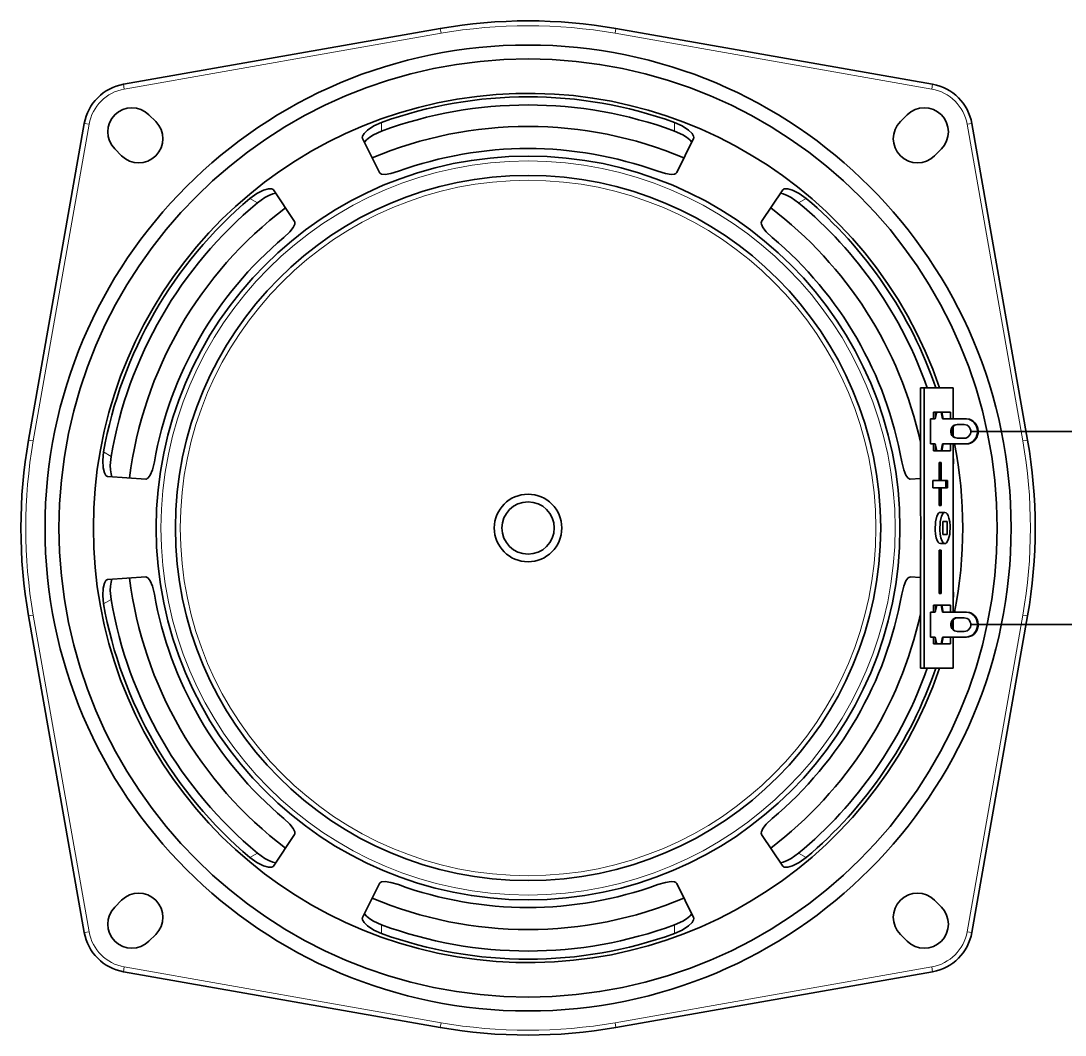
# Model space of a CAD drawing. Extents: x 23 to 417, y 3 to 294.
# Drawn here: x 120.8 to 174.9, y 123.7 to 176.2 of the extents above; entities that cross this region are included whole.
import ezdxf

# ---------------------------------------------------------------- set-up
doc = ezdxf.new("R2010")
doc.units = 0

msp = doc.modelspace()

# ---------------------------------------------------------------- linework, layer by layer
at = {"color": 7, "lineweight": 35, "ltscale": 0.416036}
for p, q in [((142.53, 175.809), (126.141, 172.925)), ((151.63, 175.809), (168.019, 172.925)), ((124.112, 170.896), (121.227, 154.507)), ((172.933, 154.507), (170.048, 170.896)), ((124.112, 129.017), (121.227, 145.407)), ((170.048, 129.017), (172.933, 145.407)), ((142.53, 124.104), (126.141, 126.988)), ((151.63, 124.104), (168.019, 126.988))]:
    msp.add_line(p, q, dxfattribs=at)
at = {"color": 7, "lineweight": 13, "ltscale": 0.00625}
for p, q in [((142.53, 175.809), (142.574, 175.563)), ((151.63, 175.809), (151.587, 175.563)), ((126.141, 172.925), (126.184, 172.679)), ((168.019, 172.925), (167.976, 172.679)), ((124.112, 170.896), (124.358, 170.853)), ((170.048, 170.896), (169.802, 170.853)), ((121.227, 154.507), (121.474, 154.463)), ((172.933, 154.507), (172.686, 154.463)), ((121.227, 145.407), (121.474, 145.45)), ((172.933, 145.407), (172.686, 145.45)), ((124.112, 129.017), (124.358, 129.061)), ((170.048, 129.017), (169.802, 129.061)), ((126.141, 126.988), (126.184, 127.235)), ((168.019, 126.988), (167.976, 127.235)), ((142.53, 124.104), (142.574, 124.35)), ((151.63, 124.104), (151.587, 124.35))]:
    msp.add_line(p, q, dxfattribs=at)
at = {"color": 7, "lineweight": 13, "ltscale": 0.416036}
for p, q in [((142.574, 175.563), (126.184, 172.679)), ((151.587, 175.563), (167.976, 172.679)), ((124.358, 170.853), (121.474, 154.463)), ((172.686, 154.463), (169.802, 170.853)), ((124.358, 129.061), (121.474, 145.45)), ((169.802, 129.061), (172.686, 145.45)), ((142.574, 124.35), (126.184, 127.235)), ((151.587, 124.35), (167.976, 127.235))]:
    msp.add_line(p, q, dxfattribs=at)
at = {"color": 7, "lineweight": 35, "ltscale": 0.0125}
for p, q in [((127.811, 170.993), (127.458, 171.347)), ((166.702, 171.347), (166.349, 170.993)), ((125.69, 169.579), (126.044, 169.225)), ((168.116, 169.225), (168.47, 169.579)), ((126.044, 130.688), (125.69, 130.334)), ((168.47, 130.334), (168.116, 130.688)), ((127.458, 128.567), (127.811, 128.92)), ((166.349, 128.92), (166.702, 128.567))]:
    msp.add_line(p, q, dxfattribs=at)
at = {"color": 7, "lineweight": 13, "ltscale": 0.011304}
for p, q in [((139.501, 170.952), (139.501, 170.5)), ((154.659, 170.5), (154.659, 170.952)), ((133.079, 166.792), (132.687, 167.018)), ((161.081, 166.792), (161.473, 167.018)), ((125.5, 153.665), (125.108, 153.891)), ((125.5, 146.249), (125.108, 146.023)), ((133.079, 133.121), (132.687, 132.895)), ((161.081, 133.121), (161.473, 132.895)), ((139.501, 129.414), (139.501, 128.961)), ((154.659, 128.961), (154.659, 129.414))]:
    msp.add_line(p, q, dxfattribs=at)
at = {"color": 7, "lineweight": 35, "ltscale": 0.049195}
for p, q in [((138.513, 170.121), (139.384, 168.356)), ((155.647, 170.121), (154.776, 168.356)), ((138.513, 129.793), (139.384, 131.557)), ((155.647, 129.793), (154.776, 131.557))]:
    msp.add_line(p, q, dxfattribs=at)
at = {"color": 7, "lineweight": 35, "ltscale": 0.049194}
for p, q in [((133.901, 167.458), (134.993, 165.821)), ((160.259, 167.458), (159.167, 165.821)), ((125.334, 152.62), (127.298, 152.492)), ((125.334, 147.294), (127.298, 147.422)), ((133.901, 132.456), (134.993, 134.092)), ((160.259, 132.456), (159.167, 134.092))]:
    msp.add_line(p, q, dxfattribs=at)
at = {"color": 7, "lineweight": 35, "ltscale": 0.156713}
for p, q in [((167.39, 157.207), (167.39, 150.938)), ((167.39, 148.975), (167.39, 142.707))]:
    msp.add_line(p, q, dxfattribs=at)
at = {"color": 7, "lineweight": 35, "ltscale": 0.004788}
for p, q in [((167.581, 157.207), (167.39, 157.207)), ((167.581, 142.707), (167.39, 142.707))]:
    msp.add_line(p, q, dxfattribs=at)
at = {"color": 7, "lineweight": 35, "ltscale": 0.037709}
for p, q in [((169.09, 157.207), (167.581, 157.207)), ((169.09, 142.707), (167.581, 142.707))]:
    msp.add_line(p, q, dxfattribs=at)
at = {"color": 7, "lineweight": 35, "ltscale": 0.3625}
msp.add_line((167.581, 157.207), (167.581, 142.707), dxfattribs=at)
at = {"color": 7, "lineweight": 35, "ltscale": 0.040082}
for p, q in [((169.09, 157.207), (169.09, 155.603)), ((169.09, 144.31), (169.09, 142.707))]:
    msp.add_line(p, q, dxfattribs=at)
at = {"color": 7, "lineweight": 35, "ltscale": 0.002264}
for p, q in [((168.16, 155.957), (168.069, 155.957)), ((168.16, 153.957), (168.069, 153.957)), ((168.16, 145.957), (168.069, 145.957)), ((168.16, 143.957), (168.069, 143.957))]:
    msp.add_line(p, q, dxfattribs=at)
at = {"color": 7, "lineweight": 35, "ltscale": 0.008832}
for p, q in [((168.069, 155.603), (168.069, 155.957)), ((168.946, 155.603), (168.946, 155.957)), ((168.069, 154.31), (168.069, 153.957)), ((168.946, 153.957), (168.946, 154.31)), ((168.069, 145.603), (168.069, 145.957)), ((168.946, 145.957), (168.946, 145.603)), ((168.069, 144.31), (168.069, 143.957)), ((168.946, 144.31), (168.946, 143.957))]:
    msp.add_line(p, q, dxfattribs=at)
at = {"color": 7, "lineweight": 35, "ltscale": 0.009032}
for p, q in [((168.228, 155.957), (168.152, 155.603)), ((168.228, 153.957), (168.152, 154.31)), ((168.228, 145.957), (168.152, 145.603)), ((168.228, 143.957), (168.152, 144.31))]:
    msp.add_line(p, q, dxfattribs=at)
at = {"color": 7, "lineweight": 35, "ltscale": 0.007998}
for p, q in [((168.16, 155.637), (168.16, 155.957)), ((168.16, 153.957), (168.16, 154.277)), ((168.16, 145.637), (168.16, 145.957)), ((168.16, 143.957), (168.16, 144.277))]:
    msp.add_line(p, q, dxfattribs=at)
at = {"color": 7, "lineweight": 35, "ltscale": 0.001709}
for p, q in [((168.16, 155.957), (168.228, 155.957)), ((168.16, 153.957), (168.228, 153.957)), ((168.16, 145.957), (168.228, 145.957)), ((168.16, 143.957), (168.228, 143.957))]:
    msp.add_line(p, q, dxfattribs=at)
at = {"color": 7, "lineweight": 35, "ltscale": 0.005656}
for p, q in [((168.454, 155.957), (168.228, 155.957)), ((168.454, 153.957), (168.228, 153.957)), ((168.454, 145.957), (168.228, 145.957)), ((168.454, 143.957), (168.228, 143.957))]:
    msp.add_line(p, q, dxfattribs=at)
at = {"color": 7, "lineweight": 35, "ltscale": 0.009056}
for p, q in [((168.534, 155.603), (168.454, 155.957)), ((168.488, 155.957), (168.568, 155.603)), ((168.534, 154.31), (168.454, 153.957)), ((168.488, 153.957), (168.568, 154.31)), ((168.534, 145.603), (168.454, 145.957)), ((168.488, 145.957), (168.568, 145.603)), ((168.534, 144.31), (168.454, 143.957)), ((168.488, 143.957), (168.568, 144.31))]:
    msp.add_line(p, q, dxfattribs=at)
at = {"color": 7, "lineweight": 35, "ltscale": 0.000849152}
for p, q in [((168.454, 155.957), (168.488, 155.957)), ((168.454, 153.957), (168.488, 153.957)), ((168.454, 145.957), (168.488, 145.957)), ((168.454, 143.957), (168.488, 143.957))]:
    msp.add_line(p, q, dxfattribs=at)
at = {"color": 7, "lineweight": 35, "ltscale": 0.011452}
for p, q in [((168.488, 155.957), (168.946, 155.957)), ((168.488, 153.957), (168.946, 153.957)), ((168.488, 145.957), (168.946, 145.957)), ((168.488, 143.957), (168.946, 143.957))]:
    msp.add_line(p, q, dxfattribs=at)
at = {"color": 7, "lineweight": 35, "ltscale": 0.032336}
for p, q in [((167.901, 154.31), (167.901, 155.603)), ((167.901, 145.603), (167.901, 144.31))]:
    msp.add_line(p, q, dxfattribs=at)
at = {"color": 7, "lineweight": 35, "ltscale": 0.006276}
for p, q in [((168.152, 155.603), (167.901, 155.603)), ((168.152, 154.31), (167.901, 154.31)), ((168.152, 145.603), (167.901, 145.603)), ((168.152, 144.31), (167.901, 144.31))]:
    msp.add_line(p, q, dxfattribs=at)
at = {"color": 7, "lineweight": 35, "ltscale": 0.03007}
for p, q in [((169.737, 155.603), (168.534, 155.603)), ((169.737, 154.31), (168.534, 154.31)), ((169.737, 145.603), (168.534, 145.603)), ((169.737, 144.31), (168.534, 144.31))]:
    msp.add_line(p, q, dxfattribs=at)
at = {"color": 7, "lineweight": 35, "ltscale": 0.012791}
for p, q in [((169.09, 155.212), (169.09, 154.701)), ((169.09, 145.212), (169.09, 144.701))]:
    msp.add_line(p, q, dxfattribs=at)
at = {"color": 7, "lineweight": 35, "ltscale": 0.009161}
for p, q in [((169.657, 155.314), (169.29, 155.314)), ((169.29, 154.6), (169.657, 154.6)), ((169.29, 145.314), (169.657, 145.314)), ((169.657, 144.6), (169.29, 144.6))]:
    msp.add_line(p, q, dxfattribs=at)
at = {"color": 7, "lineweight": 35, "ltscale": 0.00084877}
for p, q in [((169.737, 155.603), (169.771, 155.603)), ((169.737, 154.31), (169.771, 154.31)), ((169.737, 145.603), (169.771, 145.603)), ((169.737, 144.31), (169.771, 144.31))]:
    msp.add_line(p, q, dxfattribs=at)
at = {"color": 7, "lineweight": 35, "ltscale": 0.282242}
for p, q in [((169.993, 154.957), (181.282, 154.957)), ((169.993, 144.957), (181.282, 144.957))]:
    msp.add_line(p, q, dxfattribs=at)
at = {"color": 7, "lineweight": 35, "ltscale": 0.217664}
msp.add_line((169.09, 154.31), (169.09, 145.603), dxfattribs=at)
at = {"color": 7, "lineweight": 35, "ltscale": 0.00277}
for p, q in [((168.355, 153.339), (168.466, 153.339)), ((168.466, 151.113), (168.355, 151.113)), ((168.466, 148.801), (168.355, 148.801)), ((168.355, 146.574), (168.466, 146.574))]:
    msp.add_line(p, q, dxfattribs=at)
at = {"color": 7, "lineweight": 35, "ltscale": 0.023196}
for p, q in [((168.355, 152.411), (168.355, 153.339)), ((168.372, 153.339), (168.372, 152.411)), ((168.466, 153.339), (168.466, 152.411)), ((168.355, 151.113), (168.355, 152.04)), ((168.372, 152.04), (168.372, 151.113)), ((168.466, 152.04), (168.466, 151.113))]:
    msp.add_line(p, q, dxfattribs=at)
at = {"color": 7, "lineweight": 35, "ltscale": 0.013215}
for p, q in [((167.39, 152.526), (166.862, 152.492)), ((167.39, 147.387), (166.862, 147.422))]:
    msp.add_line(p, q, dxfattribs=at)
at = {"color": 7, "lineweight": 35, "ltscale": 0.008085}
for p, q in [((168.032, 152.411), (168.355, 152.411)), ((168.466, 152.411), (168.79, 152.411)), ((168.355, 152.04), (168.032, 152.04)), ((168.79, 152.04), (168.466, 152.04))]:
    msp.add_line(p, q, dxfattribs=at)
at = {"color": 7, "lineweight": 35, "ltscale": 0.009278}
for p, q in [((168.032, 152.04), (168.032, 152.411)), ((168.695, 152.411), (168.695, 152.04)), ((168.79, 152.411), (168.79, 152.04))]:
    msp.add_line(p, q, dxfattribs=at)
at = {"color": 7, "lineweight": 35, "ltscale": 0.002356}
for p, q in [((168.466, 152.411), (168.372, 152.411)), ((168.466, 152.04), (168.372, 152.04))]:
    msp.add_line(p, q, dxfattribs=at)
at = {"color": 7, "lineweight": 35, "ltscale": 0.005888}
for p, q in [((168.418, 150.764), (168.654, 150.764)), ((168.418, 149.149), (168.654, 149.149))]:
    msp.add_line(p, q, dxfattribs=at)
at = {"color": 7, "lineweight": 35, "ltscale": 0.017224}
for p, q in [((168.542, 149.612), (168.542, 150.301)), ((168.766, 150.301), (168.766, 149.612))]:
    msp.add_line(p, q, dxfattribs=at)
at = {"color": 7, "lineweight": 35, "ltscale": 0.005613}
for p, q in [((168.542, 150.301), (168.766, 150.301)), ((168.766, 149.612), (168.542, 149.612))]:
    msp.add_line(p, q, dxfattribs=at)
at = {"color": 7, "lineweight": 35, "ltscale": 0.055671}
for p, q in [((168.355, 148.801), (168.355, 146.574)), ((168.372, 146.574), (168.372, 148.801)), ((168.466, 146.574), (168.466, 148.801))]:
    msp.add_line(p, q, dxfattribs=at)
at = {"color": 7, "lineweight": 35}
for points in [[(138.501, 170.176), (138.511, 170.235), (138.591, 170.374), (138.778, 170.558), (139.096, 170.769), (139.501, 170.952)], [(155.659, 170.176), (155.649, 170.235), (155.57, 170.374), (155.382, 170.558), (155.064, 170.769), (154.659, 170.952)], [(139.501, 170.5), (139.076, 170.302), (138.884, 170.18), (138.712, 170.042), (138.606, 169.933)], [(154.659, 170.5), (155.084, 170.302), (155.276, 170.18), (155.448, 170.042), (155.554, 169.932)], [(139.384, 168.356), (139.398, 168.335), (139.439, 168.301), (139.5, 168.276), (139.678, 168.259), (139.971, 168.3), (140.372, 168.419)], [(154.776, 168.356), (154.762, 168.335), (154.721, 168.301), (154.66, 168.276), (154.482, 168.259), (154.189, 168.3), (153.788, 168.419)], [(133.859, 167.496), (133.803, 167.517), (133.643, 167.518), (133.39, 167.447), (133.049, 167.277), (132.687, 167.018)], [(133.079, 166.792), (133.462, 167.061), (133.664, 167.166), (133.869, 167.246), (134.018, 167.283)], [(161.081, 166.792), (160.698, 167.061), (160.496, 167.166), (160.291, 167.246), (160.143, 167.283)], [(160.301, 167.496), (160.357, 167.517), (160.517, 167.518), (160.77, 167.447), (161.112, 167.277), (161.473, 167.018)], [(134.993, 165.821), (135.005, 165.799), (135.014, 165.746), (135.005, 165.681), (134.93, 165.518), (134.748, 165.285), (134.446, 164.997)], [(159.167, 165.821), (159.155, 165.799), (159.146, 165.746), (159.155, 165.681), (159.23, 165.518), (159.412, 165.285), (159.715, 164.997)], [(169.29, 155.314), (169.21, 155.303), (169.134, 155.273), (169.068, 155.224), (169.013, 155.159), (168.975, 155.082), (168.956, 154.997), (168.957, 154.909), (168.978, 154.824), (169.018, 154.747), (169.074, 154.683), (169.143, 154.636), (169.29, 154.6)], [(169.324, 155.314), (169.244, 155.303), (169.168, 155.273), (169.102, 155.224), (169.047, 155.159), (169.009, 155.082), (168.99, 154.997), (168.991, 154.909), (169.012, 154.824), (169.052, 154.747), (169.108, 154.683), (169.176, 154.636), (169.324, 154.6)], [(169.657, 154.6), (169.737, 154.61), (169.812, 154.64), (169.879, 154.689), (169.933, 154.754), (169.971, 154.831), (169.991, 154.917), (169.99, 155.005), (169.969, 155.09), (169.929, 155.166), (169.873, 155.23), (169.804, 155.277), (169.657, 155.314)], [(169.737, 154.31), (169.844, 154.32), (169.949, 154.35), (170.046, 154.4), (170.135, 154.467), (170.211, 154.55), (170.271, 154.646), (170.315, 154.754), (170.34, 154.868), (170.346, 154.985), (170.331, 155.102), (170.296, 155.214), (170.243, 155.317), (170.173, 155.408), (170.09, 155.484), (169.996, 155.542), (169.893, 155.582), (169.737, 155.603)], [(169.771, 154.31), (169.878, 154.32), (169.983, 154.35), (170.08, 154.4), (170.168, 154.467), (170.245, 154.55), (170.305, 154.646), (170.349, 154.754), (170.374, 154.868), (170.38, 154.985), (170.365, 155.102), (170.33, 155.214), (170.277, 155.317), (170.207, 155.408), (170.124, 155.484), (170.03, 155.542), (169.927, 155.582), (169.771, 155.603)], [(125.28, 152.637), (125.234, 152.675), (125.153, 152.813), (125.088, 153.067), (125.064, 153.448), (125.108, 153.891)], [(125.5, 153.665), (125.459, 153.198), (125.468, 152.97), (125.501, 152.753), (125.543, 152.606)], [(127.298, 152.492), (127.323, 152.493), (127.373, 152.511), (127.425, 152.552), (127.529, 152.698), (127.64, 152.972), (127.737, 153.378)], [(166.862, 152.492), (166.837, 152.493), (166.787, 152.511), (166.735, 152.552), (166.631, 152.698), (166.52, 152.972), (166.423, 153.378)], [(168.418, 150.764), (168.396, 150.761), (168.373, 150.753), (168.328, 150.718), (168.241, 150.566), (168.169, 150.269), (168.15, 149.852), (168.169, 149.642), (168.206, 149.454), (168.254, 149.315), (168.305, 149.223), (168.356, 149.171), (168.418, 149.149)], [(168.654, 150.764), (168.631, 150.761), (168.609, 150.753), (168.564, 150.718), (168.476, 150.566), (168.404, 150.269), (168.385, 149.852), (168.405, 149.642), (168.442, 149.454), (168.489, 149.315), (168.541, 149.223), (168.592, 149.171), (168.654, 149.149)], [(168.654, 149.149), (168.676, 149.152), (168.699, 149.161), (168.744, 149.195), (168.831, 149.347), (168.903, 149.645), (168.922, 150.061), (168.903, 150.272), (168.866, 150.46), (168.818, 150.598), (168.767, 150.691), (168.716, 150.743), (168.654, 150.764)], [(125.28, 147.277), (125.234, 147.239), (125.153, 147.1), (125.088, 146.846), (125.064, 146.465), (125.108, 146.023)], [(125.5, 146.249), (125.459, 146.715), (125.468, 146.943), (125.501, 147.161), (125.543, 147.308)], [(127.298, 147.422), (127.323, 147.42), (127.373, 147.402), (127.425, 147.362), (127.529, 147.215), (127.64, 146.941), (127.737, 146.535)], [(166.862, 147.422), (166.837, 147.42), (166.787, 147.402), (166.735, 147.362), (166.631, 147.215), (166.52, 146.941), (166.423, 146.535)], [(169.737, 144.31), (169.844, 144.32), (169.949, 144.35), (170.046, 144.4), (170.135, 144.467), (170.211, 144.55), (170.271, 144.646), (170.315, 144.754), (170.34, 144.868), (170.346, 144.985), (170.331, 145.102), (170.296, 145.214), (170.243, 145.317), (170.173, 145.408), (170.09, 145.484), (169.996, 145.542), (169.893, 145.582), (169.737, 145.603)], [(169.771, 144.31), (169.878, 144.32), (169.983, 144.35), (170.08, 144.4), (170.168, 144.467), (170.245, 144.55), (170.305, 144.646), (170.349, 144.754), (170.374, 144.868), (170.38, 144.985), (170.365, 145.102), (170.33, 145.214), (170.277, 145.317), (170.207, 145.408), (170.124, 145.484), (170.03, 145.542), (169.927, 145.582), (169.771, 145.603)], [(169.29, 145.314), (169.21, 145.303), (169.134, 145.273), (169.068, 145.224), (169.013, 145.159), (168.975, 145.082), (168.956, 144.997), (168.957, 144.909), (168.978, 144.824), (169.018, 144.747), (169.074, 144.683), (169.143, 144.636), (169.29, 144.6)], [(169.324, 145.314), (169.244, 145.303), (169.168, 145.273), (169.102, 145.224), (169.047, 145.159), (169.009, 145.082), (168.99, 144.997), (168.991, 144.909), (169.012, 144.824), (169.052, 144.747), (169.108, 144.683), (169.176, 144.636), (169.324, 144.6)], [(169.657, 144.6), (169.737, 144.61), (169.812, 144.64), (169.879, 144.689), (169.933, 144.754), (169.971, 144.831), (169.991, 144.917), (169.99, 145.005), (169.969, 145.09), (169.929, 145.166), (169.873, 145.23), (169.804, 145.277), (169.657, 145.314)], [(134.993, 134.092), (135.005, 134.114), (135.014, 134.167), (135.005, 134.233), (134.93, 134.395), (134.748, 134.629), (134.446, 134.916)], [(159.167, 134.092), (159.155, 134.114), (159.146, 134.167), (159.155, 134.233), (159.23, 134.395), (159.412, 134.629), (159.715, 134.916)], [(133.079, 133.121), (133.462, 132.853), (133.664, 132.747), (133.869, 132.667), (134.017, 132.63)], [(161.081, 133.121), (160.698, 132.853), (160.496, 132.747), (160.291, 132.667), (160.142, 132.63)], [(133.859, 132.417), (133.803, 132.396), (133.643, 132.396), (133.39, 132.466), (133.049, 132.636), (132.687, 132.895)], [(160.301, 132.417), (160.357, 132.396), (160.517, 132.396), (160.77, 132.466), (161.112, 132.636), (161.473, 132.895)], [(139.384, 131.557), (139.398, 131.578), (139.439, 131.613), (139.5, 131.638), (139.678, 131.654), (139.971, 131.613), (140.372, 131.495)], [(154.776, 131.557), (154.762, 131.578), (154.721, 131.613), (154.66, 131.638), (154.482, 131.654), (154.189, 131.613), (153.788, 131.495)], [(138.501, 129.737), (138.511, 129.678), (138.591, 129.539), (138.778, 129.356), (139.096, 129.145), (139.501, 128.961)], [(139.501, 129.414), (139.076, 129.611), (138.884, 129.734), (138.712, 129.871), (138.606, 129.981)], [(154.659, 129.414), (155.084, 129.611), (155.276, 129.734), (155.448, 129.871), (155.554, 129.981)], [(155.659, 129.737), (155.649, 129.678), (155.57, 129.539), (155.382, 129.356), (155.064, 129.145), (154.659, 128.961)]]:
    msp.add_lwpolyline(points, dxfattribs=at)
for radius in [25, 24.278, 19.25, 18.25, 1.748, 1.353]:
    msp.add_circle((147.08, 149.957), radius, dxfattribs=at)
at = {"color": 7, "lineweight": 13}
for radius in [19, 18]:
    msp.add_circle((147.08, 149.957), radius, dxfattribs=at)
at = {"color": 7, "lineweight": 35}
for centre, radius, start, end in [((147.08, 149.957), 26.25, 80.0186, 99.9814), ((126.574, 170.463), 2.5, 99.9814, 170.0186), ((147.08, 149.957), 22.5, 18.7974, 341.2026), ((167.586, 170.463), 2.5, 9.9814, 80.0186), ((147.08, 149.957), 22.321, 70.1508, 109.8492), ((126.574, 170.463), 1.25, 45, 225), ((147.08, 149.957), 21.897, 69.7491, 110.2509), ((167.586, 170.463), 1.25, 315, 135), ((126.927, 170.109), 1.25, 225, 45), ((167.233, 170.109), 1.25, 135, 315), ((147.08, 149.957), 20.789, 67.157, 112.8429), ((138.625, 170.174), 0.124, 179.1703, 205.7006), ((155.535, 170.174), 0.124, 334.2994, 0.8297), ((147.08, 149.957), 19.643, 70.0317, 109.9683), ((147.08, 149.957), 22.321, 130.1508, 169.8492), ((133.799, 167.388), 0.124, 34.2994, 60.8297), ((160.361, 167.388), 0.124, 119.1703, 145.7006), ((147.08, 149.957), 22.321, 18.9535, 49.8492), ((147.08, 149.957), 21.897, 129.7491, 170.2509), ((147.08, 149.957), 20.789, 127.157, 172.843), ((147.08, 149.957), 20.789, 12.3233, 52.843), ((147.08, 149.957), 21.897, 19.3356, 50.2509), ((147.08, 149.957), 19.643, 130.0317, 169.9683), ((147.08, 149.957), 19.643, 10.0317, 49.9683), ((147.08, 149.957), 26.25, 170.0186, 189.9814), ((147.08, 149.957), 22.5, 348.8441, 11.1559), ((147.08, 149.957), 26.25, 350.0186, 9.9814), ((166.534, 153.403), 2.562, 356.0191, 4.0655), ((125.343, 152.743), 0.124, 239.1703, 265.7006), ((144.496, 149.957), 22.915, 357.5452, 2.4548), ((125.343, 147.17), 0.124, 94.2994, 120.8297), ((147.08, 149.957), 20.789, 187.157, 232.843), ((147.08, 149.957), 19.643, 190.0317, 229.9683), ((147.08, 149.957), 19.643, 310.0317, 349.9683), ((166.536, 146.51), 2.56, 355.9326, 4.0193), ((147.08, 149.957), 22.321, 190.1508, 229.8492), ((147.08, 149.957), 21.897, 189.7491, 230.2509), ((147.08, 149.957), 20.789, 307.157, 347.6767), ((147.08, 149.957), 21.897, 309.7491, 340.6644), ((147.08, 149.957), 22.321, 310.1508, 341.0465), ((133.799, 132.525), 0.124, 299.1703, 325.7006), ((160.361, 132.525), 0.124, 214.2994, 240.8297), ((147.08, 149.957), 19.643, 250.0317, 289.9683), ((126.927, 129.804), 1.25, 315, 135), ((147.08, 149.957), 20.789, 247.157, 292.843), ((167.233, 129.804), 1.25, 45, 225), ((126.574, 129.451), 1.25, 135, 315), ((167.586, 129.451), 1.25, 225, 45), ((138.625, 129.739), 0.124, 154.2994, 180.8297), ((155.535, 129.739), 0.124, 359.1703, 25.7006), ((147.08, 149.957), 21.897, 249.7491, 290.2509), ((126.574, 129.451), 2.5, 189.9814, 260.0186), ((147.08, 149.957), 22.321, 250.1508, 289.8492), ((167.586, 129.451), 2.5, 279.9814, 350.0186), ((147.08, 149.957), 26.25, 260.0186, 279.9814)]:
    msp.add_arc(centre, radius, start, end, dxfattribs=at)
at = {"color": 7, "lineweight": 13}
for centre, radius, start, end in [((147.08, 149.957), 26, 80.0186, 99.9814), ((126.574, 170.463), 2.25, 99.9814, 170.0186), ((167.586, 170.463), 2.25, 9.9814, 80.0186), ((147.08, 149.957), 26, 170.0186, 189.9814), ((147.08, 149.957), 26, 350.0186, 9.9814), ((126.574, 129.451), 2.25, 189.9814, 260.0186), ((167.586, 129.451), 2.25, 279.9814, 350.0186), ((147.08, 149.957), 26, 260.0186, 279.9814)]:
    msp.add_arc(centre, radius, start, end, dxfattribs=at)

doc.saveas('drawing.dxf')
